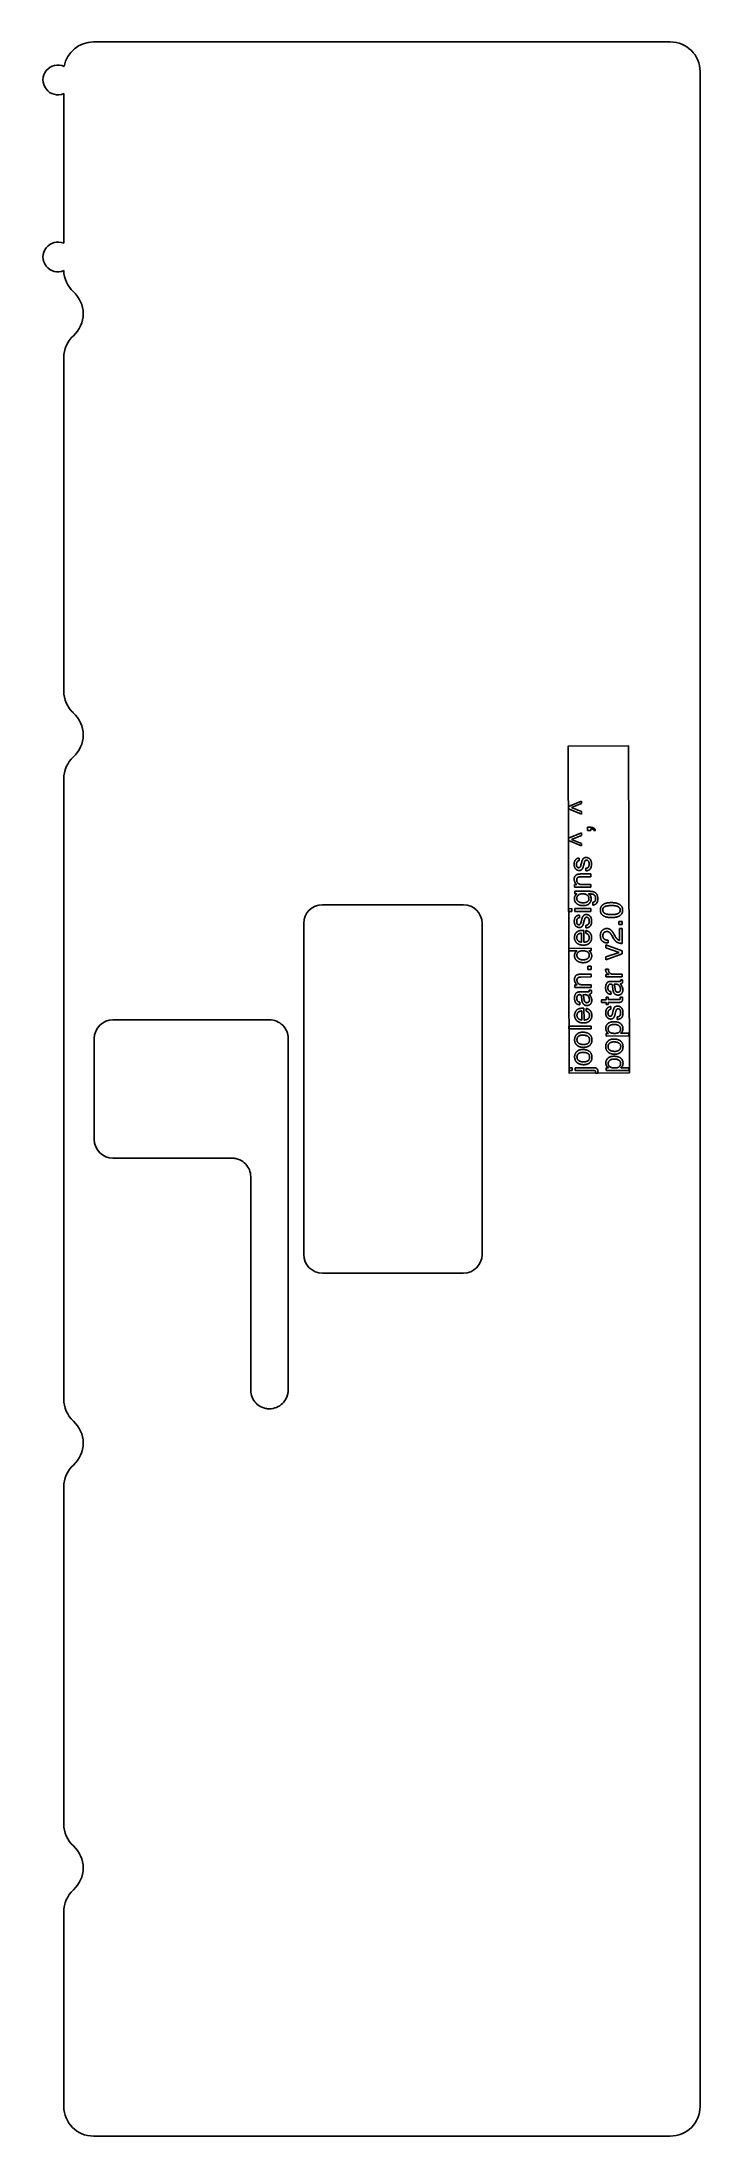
# Model space of a CAD drawing. Header units: millimetres. Extents: x 4 to 93, y 2 to 284.
import ezdxf

# ---------------------------------------------------------------- set-up
doc = ezdxf.new("R2010")
doc.units = ezdxf.units.MM
doc.layers.get('0').update_dxf_attribs({"linetype": 'CONTINUOUS'})

msp = doc.modelspace()

# ---------------------------------------------------------------- linework, layer by layer
for p, q in [((88.61, 283.71, 0), (11.07, 283.71, 0)), ((92.61, 6.01), (92.61, 279.71, 0)), ((7.07, 276.75, 0), (7.07, 256.62, 0)), ((7.07, 241.23, 0), (7.07, 196.4, 0)), ((7.07, 184.57, 0), (7.07, 101.14, 0)), ((74.91, 180.87), (76.67, 181.59)), ((74.91, 180.55), (74.91, 180.87)), ((76.67, 179.84), (74.91, 180.55)), ((76.67, 181.26), (75.32, 180.72)), ((75.32, 180.72), (76.67, 180.18)), ((76.67, 181.59), (76.67, 181.26)), ((76.67, 180.18), (76.67, 179.84)), ((77.47, 177.62), (77.47, 178.06)), ((77.47, 178.06), (77.88, 178.06)), ((77.91, 177.62), (77.47, 177.62)), ((77.91, 177.85), (77.91, 177.62)), ((78.53, 177.63), (78.34, 177.63)), ((74.92, 176.58), (76.68, 177.31)), ((74.92, 176.27), (74.92, 176.58)), ((76.68, 175.56), (74.92, 176.27)), ((76.68, 176.98), (75.33, 176.43)), ((75.33, 176.43), (76.68, 175.89)), ((76.68, 177.31), (76.68, 176.98)), ((76.68, 175.89), (76.68, 175.56)), ((76.37, 173.92), (76.37, 173.58)), ((76.6, 173.01), (76.66, 173.25)), ((77.02, 173.2), (76.94, 172.9)), ((77.24, 172.19), (77.24, 172.55)), ((75.75, 170), (75.75, 170.35)), ((75.75, 170.35), (76.06, 170.35)), ((77.93, 170), (75.75, 170)), ((75.77, 169.11), (75.77, 169.45)), ((75.77, 169.45), (77.76, 169.45)), ((76.05, 169.11), (75.77, 169.11)), ((76.53, 171.78), (77.93, 171.79)), ((77.93, 171.41), (76.55, 171.41)), ((76.79, 170.37), (77.93, 170.37)), ((77.93, 171.79), (77.93, 171.41)), ((77.93, 170.37), (77.93, 170)), ((41.85, 167.64, 0), (60.79, 167.64, 0)), ((74.94, 167.11), (75.36, 167.12)), ((74.94, 166.74), (74.94, 167.11)), ((75.36, 166.74), (74.94, 166.74)), ((75.36, 167.12), (75.36, 166.74)), ((75.77, 166.74), (75.76, 167.12)), ((75.76, 167.12), (77.94, 167.12)), ((77.94, 166.75), (75.77, 166.74)), ((76.39, 166.25), (76.39, 165.9)), ((77.94, 167.12), (77.94, 166.75)), ((78.21, 167.6), (78.21, 167.98)), ((39.33, 120.59, 0), (39.33, 165.14, 0)), ((63.31, 165.14, 0), (63.31, 120.59, 0)), ((76.63, 165.34), (76.68, 165.58)), ((76.69, 162.61), (76.68, 163.83)), ((77.04, 165.52), (76.96, 165.23)), ((76.97, 164.2), (76.98, 162.6)), ((77.26, 164.52), (77.26, 164.87)), ((77.26, 163.81), (77.26, 164.17)), ((80.97, 163.11), (80.74, 163.51)), ((81.03, 163.69), (81.18, 163.41)), ((81.68, 164.98), (81.68, 165.41)), ((81.68, 165.41), (82.13, 165.41)), ((82.13, 164.98), (81.68, 164.98)), ((81.79, 162.84), (81.78, 164.44)), ((81.78, 164.44), (82.13, 164.44)), ((82.13, 165.41), (82.13, 164.98)), ((82.13, 164.44), (82.14, 162.43)), ((74.95, 161.78), (77.96, 161.79)), ((74.95, 161.43), (74.95, 161.78)), ((76.05, 161.43), (74.95, 161.43)), ((77.96, 161.46), (77.65, 161.46)), ((77.96, 161.79), (77.96, 161.46)), ((79.95, 161.85), (79.95, 162.25)), ((79.95, 162.25), (82.14, 161.43)), ((81.73, 161.24), (79.95, 161.85)), ((79.95, 160.65), (81.73, 161.24)), ((79.96, 160.23), (79.95, 160.65)), ((82.14, 161.04), (79.96, 160.23)), ((80.25, 162.87), (80.25, 162.5)), ((82.14, 161.43), (82.14, 161.04)), ((76.56, 158.3), (77.96, 158.3)), ((77.97, 157.93), (76.59, 157.92)), ((77.52, 158.93), (77.52, 159.36)), ((77.52, 159.36), (77.96, 159.36)), ((77.96, 158.93), (77.52, 158.93)), ((77.96, 159.36), (77.96, 158.93)), ((77.96, 158.3), (77.97, 157.93)), ((79.92, 158.99), (80.31, 158.99)), ((79.96, 157.93), (79.96, 158.28)), ((79.96, 158.28), (80.34, 158.28)), ((82.15, 157.93), (79.96, 157.93)), ((80.89, 158.3), (82.15, 158.3)), ((82.15, 158.3), (82.15, 157.93)), ((75.78, 156.51), (75.78, 156.86)), ((75.78, 156.86), (76.09, 156.86)), ((77.97, 156.52), (75.78, 156.51)), ((76.34, 155.91), (77.6, 155.91)), ((76.72, 154.77), (76.65, 155.36)), ((76.82, 156.88), (77.97, 156.89)), ((77.16, 155.55), (76.86, 155.54)), ((76.97, 155.16), (77, 154.94)), ((77.71, 156.16), (77.98, 156.16)), ((77.97, 156.89), (77.97, 156.52)), ((79.97, 154.87), (79.97, 155.22)), ((79.97, 155.22), (80.27, 155.22)), ((80.27, 155.22), (80.27, 154.88)), ((80.51, 157.32), (81.77, 157.32)), ((80.63, 155.95), (80.64, 155.6)), ((80.9, 156.18), (80.83, 156.77)), ((81.33, 156.95), (81.04, 156.95)), ((81.15, 156.57), (81.18, 156.35)), ((81.87, 155.23), (82.16, 155.23)), ((81.89, 157.56), (82.16, 157.56)), ((13.69, 152.16, 0), (34.72, 152.16, 0)), ((76.46, 154.54), (76.46, 154.2)), ((76.71, 152.14), (76.71, 153.36)), ((77, 153.74), (77.01, 152.13)), ((77.29, 153.35), (77.29, 153.71)), ((79.36, 154.5), (79.36, 154.87)), ((79.36, 154.87), (79.97, 154.87)), ((79.97, 154.5), (79.36, 154.5)), ((79.97, 154.21), (79.97, 154.5)), ((80.27, 154.21), (79.97, 154.21)), ((80.27, 154.88), (81.7, 154.88)), ((81.72, 154.51), (80.27, 154.5)), ((80.27, 154.5), (80.27, 154.21)), ((80.6, 153.94), (80.6, 153.59)), ((80.84, 153.02), (80.9, 153.27)), ((81.25, 153.21), (81.18, 152.92)), ((81.48, 152.21), (81.48, 152.56)), ((11.17, 136.06, 0), (11.17, 149.66, 0)), ((37.24, 149.66, 0), (37.24, 102.34, 0)), ((74.98, 150.94), (74.98, 151.31)), ((74.98, 151.31), (77.98, 151.31)), ((77.98, 150.95), (74.98, 150.94)), ((77.98, 151.31), (77.98, 150.95)), ((79.99, 149.98), (79.99, 150.34)), ((79.99, 150.34), (80.28, 150.34)), ((83.04, 149.99), (79.99, 149.98)), ((81.92, 150.36), (83.04, 150.36)), ((83.04, 150.36), (83.04, 149.99)), ((75, 145.71), (75.42, 145.72)), ((75, 145.35), (75, 145.71)), ((75.42, 145.35), (75, 145.35)), ((75.42, 145.72), (75.42, 145.35)), ((75.82, 145.35), (75.82, 145.72)), ((75.82, 145.72), (78.32, 145.72)), ((78.28, 145.36), (75.82, 145.35)), ((78.87, 145.01), (78.55, 145.01)), ((80, 145.33), (80, 145.69)), ((80, 145.69), (80.29, 145.69)), ((83.05, 145.34), (80, 145.33)), ((81.94, 145.7), (83.05, 145.71)), ((83.05, 145.71), (83.05, 145.34)), ((29.68, 133.56, 0), (13.69, 133.56, 0)), ((32.2, 102.34, 0), (32.2, 131.06, 0)), ((60.79, 118.09, 0), (41.85, 118.09, 0)), ((7.07, 89.32, 0), (7.07, 44)), ((7.07, 32.18, 0), (7.07, 6.01)), ((11.07, 2.01), (88.61, 2.01))]:
    msp.add_line(p, q)
msp.add_lwpolyline([(83.12, 145.02), (83, 189), (74.88, 188.98), (75, 145)], close=True)
for centre, start, end in [((11.07, 279.71), 90, 169.9892), ((88.61, 279.71, 0), 0.0001, 90), ((11.07, 253.05, 0), 181.5169, 227.6317), ((5.68, 247.14, 0), -47.6315, 47.6317), ((11.07, 241.23, 0), 132.3685, 180.0001), ((11.07, 196.4, 0), 180.0001, 227.631), ((5.68, 190.48, 0), -47.6308, 47.631), ((11.07, 184.57, 0), 132.3692, 180.0001), ((11.07, 101.14, 0), 180.0001, 227.6313), ((5.68, 95.23, 0), -47.631, 47.6313), ((11.07, 89.32, 0), 132.369, 180.0001), ((5.68, 38.09, 0), -47.6305, 47.6307), ((11.07, 32.18, 0), 132.3695, 180.0001), ((11.07, 6.01), 180.0001, 270), ((88.61, 6.01), -90, 0.0001)]:
    msp.add_arc(centre, 4, start, end)
at = {"extrusion": (-1.0048e-09, -2.06069e-15, 1)}
msp.add_arc((11.07, 44, 0), 4, 180.0001, 227.6307, dxfattribs=at)
for centre, major_axis, ratio, start_param, end_param in [((6.28, 278.59, 0), (2, -0.01), 1, 1.141134, 5.123084), ((6.28, 254.78, 0), (-0.01, -2), 1, 2.745287, 6.694639), ((41.85, 165.14, 0), (-2.52, 0), 0.992757, 4.712396, 6.283192), ((60.79, 165.14, 0), (2.52, 0), 0.992757, 0.000007, 1.570803), ((13.69, 149.66, 0), (-2.52, 0), 0.992757, 4.712389, 6.283183), ((34.72, 149.66, 0), (2.52, 0), 0.992757, 6.283183, 7.853982), ((13.69, 136.06, 0), (-2.52, 0), 0.992757, 6.283183, 7.853979), ((41.85, 120.59, 0), (-2.52, 0), 0.992757, 0.000007, 1.570803), ((60.79, 120.59, 0), (2.52, 0), 0.992757, 4.712396, 6.283192)]:
    msp.add_ellipse(centre, major_axis=major_axis, ratio=ratio, start_param=start_param, end_param=end_param)
for points in [[(77.88, 178.06), (78.12, 178.06), (78.31, 177.96)], [(77.94, 177.85), (77.93, 177.85), (77.91, 177.85)], [(77.96, 177.85), (77.95, 177.85), (77.94, 177.85)], [(78.14, 177.82), (78.05, 177.85), (77.96, 177.85)], [(78.34, 177.63), (78.32, 177.77), (78.14, 177.82)], [(78.31, 177.96), (78.49, 177.87), (78.53, 177.63)], [(75.68, 173.08), (75.68, 173.57), (75.97, 173.79)], [(75.88, 172.47), (75.68, 172.7), (75.68, 173.08)], [(76.38, 172.25), (76.07, 172.25), (75.88, 172.47)], [(75.97, 173.79), (76.15, 173.93), (76.37, 173.92)], [(76.14, 173.49), (76, 173.36), (76, 173.05)], [(76, 173.05), (76, 172.84), (76.08, 172.73)], [(76.08, 172.73), (76.16, 172.63), (76.29, 172.63)], [(76.37, 173.58), (76.24, 173.57), (76.14, 173.49)], [(76.29, 172.63), (76.43, 172.63), (76.52, 172.77)], [(76.79, 172.49), (76.64, 172.25), (76.38, 172.25)], [(76.52, 172.77), (76.57, 172.85), (76.6, 173.01)], [(76.66, 173.25), (76.76, 173.65), (76.85, 173.78)], [(76.94, 172.9), (76.88, 172.62), (76.79, 172.49)], [(76.85, 173.78), (76.99, 174), (77.29, 174)], [(77.12, 173.51), (77.08, 173.43), (77.02, 173.2)], [(77.33, 173.64), (77.19, 173.64), (77.12, 173.51)], [(77.24, 172.55), (77.42, 172.56), (77.52, 172.64)], [(77.79, 172.41), (77.57, 172.21), (77.24, 172.19)], [(77.29, 174), (77.58, 174), (77.8, 173.78)], [(77.61, 173.48), (77.52, 173.64), (77.33, 173.64)], [(77.52, 172.64), (77.7, 172.78), (77.7, 173.12)], [(77.7, 173.12), (77.7, 173.33), (77.61, 173.48)], [(78.01, 173.1), (78.01, 172.62), (77.79, 172.41)], [(77.8, 173.78), (78.01, 173.56), (78.01, 173.1)], [(75.69, 171.06), (75.69, 171.53), (76.02, 171.69)], [(75.78, 170.68), (75.7, 170.85), (75.69, 171.06)], [(76.06, 170.35), (75.86, 170.5), (75.78, 170.68)], [(75.84, 168.89), (75.91, 169), (76.05, 169.11)], [(76.02, 171.69), (76.2, 171.78), (76.53, 171.78)], [(76.23, 171.35), (76.03, 171.25), (76.03, 170.99)], [(76.03, 170.99), (76.03, 170.86), (76.05, 170.78)], [(76.05, 170.78), (76.1, 170.63), (76.23, 170.51)], [(76.55, 171.41), (76.35, 171.41), (76.23, 171.35)], [(76.23, 170.51), (76.34, 170.42), (76.46, 170.39)], [(76.83, 169.11), (76.43, 169.11), (76.23, 168.94)], [(76.46, 170.39), (76.57, 170.37), (76.79, 170.37)], [(77.31, 169.02), (77.1, 169.11), (76.83, 169.11)], [(77.66, 168.46), (77.66, 168.86), (77.31, 169.02)], [(78.26, 169.03), (78.08, 169.1), (77.63, 169.1)], [(77.63, 169.1), (77.8, 168.99), (77.88, 168.83)], [(77.76, 169.45), (78.17, 169.45), (78.42, 169.33)], [(78.56, 168.47), (78.56, 168.9), (78.26, 169.03)], [(78.42, 169.33), (78.86, 169.1), (78.86, 168.47)], [(75.71, 168.44), (75.71, 168.7), (75.84, 168.89)], [(76.02, 167.8), (75.71, 168.06), (75.71, 168.44)], [(75.99, 166.12), (76.17, 166.25), (76.39, 166.25)], [(76.88, 167.53), (76.33, 167.53), (76.02, 167.8)], [(76.23, 168.94), (76.04, 168.77), (76.04, 168.51)], [(76.04, 168.51), (76.04, 168.12), (76.4, 167.98)], [(76.4, 167.98), (76.6, 167.91), (76.91, 167.91)], [(76.87, 166.11), (77.01, 166.33), (77.31, 166.33)], [(77.72, 167.8), (77.46, 167.53), (76.88, 167.53)], [(76.91, 167.91), (77.28, 167.91), (77.47, 168.06)], [(77.31, 166.33), (77.6, 166.33), (77.82, 166.11)], [(77.47, 168.06), (77.67, 168.21), (77.66, 168.46)], [(77.96, 168.42), (77.97, 168.07), (77.72, 167.8)], [(77.88, 168.83), (77.96, 168.68), (77.96, 168.42)], [(78.21, 167.98), (78.36, 168), (78.44, 168.08)], [(78.71, 167.87), (78.55, 167.63), (78.21, 167.6)], [(78.44, 168.08), (78.56, 168.21), (78.56, 168.47)], [(78.86, 168.47), (78.86, 168.11), (78.71, 167.87)], [(79.2, 166.91), (79.2, 167.48), (79.67, 167.73)], [(79.87, 166.04), (79.2, 166.28), (79.2, 166.91)], [(79.85, 167.41), (79.53, 167.29), (79.53, 166.94)], [(79.53, 166.94), (79.53, 166.61), (79.84, 166.46)], [(79.67, 167.73), (80.03, 167.93), (80.66, 167.93)], [(79.84, 166.46), (80.14, 166.31), (80.74, 166.31)], [(80.67, 167.54), (80.17, 167.54), (79.85, 167.41)], [(80.66, 167.93), (81.25, 167.93), (81.64, 167.76)], [(81.61, 167.37), (81.36, 167.54), (80.67, 167.54)], [(80.74, 166.31), (81.18, 166.31), (81.46, 166.41)], [(81.46, 166.41), (81.87, 166.56), (81.87, 166.91)], [(81.87, 166.91), (81.87, 167.2), (81.61, 167.37)], [(81.64, 167.76), (82.2, 167.5), (82.2, 166.92)], [(82.2, 166.92), (82.21, 166.39), (81.75, 166.13)], [(75.7, 165.4), (75.7, 165.9), (75.99, 166.12)], [(75.9, 164.8), (75.7, 165.03), (75.7, 165.4)], [(75.72, 163.24), (75.72, 163.47), (75.82, 163.69)], [(75.82, 163.69), (75.93, 163.91), (76.11, 164.02)], [(76.4, 164.58), (76.09, 164.58), (75.9, 164.8)], [(76.16, 165.82), (76.02, 165.69), (76.02, 165.38)], [(76.02, 165.38), (76.02, 165.17), (76.1, 165.06)], [(76.3, 163.72), (76.04, 163.57), (76.04, 163.22)], [(76.1, 165.06), (76.18, 164.95), (76.31, 164.95)], [(76.11, 164.02), (76.27, 164.13), (76.49, 164.17)], [(76.39, 165.9), (76.26, 165.89), (76.16, 165.82)], [(76.68, 163.83), (76.44, 163.8), (76.3, 163.72)], [(76.31, 164.95), (76.45, 164.95), (76.54, 165.1)], [(76.81, 164.82), (76.66, 164.58), (76.4, 164.58)], [(76.49, 164.17), (76.64, 164.2), (76.97, 164.2)], [(76.54, 165.1), (76.59, 165.18), (76.63, 165.34)], [(76.68, 165.58), (76.78, 165.98), (76.87, 166.11)], [(76.96, 165.23), (76.9, 164.95), (76.81, 164.82)], [(77.14, 165.84), (77.1, 165.76), (77.04, 165.52)], [(77.35, 165.96), (77.21, 165.96), (77.14, 165.84)], [(77.26, 164.87), (77.45, 164.89), (77.54, 164.97)], [(77.81, 164.74), (77.59, 164.54), (77.26, 164.52)], [(77.26, 164.17), (77.38, 164.16), (77.53, 164.08)], [(77.52, 163.67), (77.41, 163.77), (77.26, 163.81)], [(77.63, 165.81), (77.54, 165.96), (77.35, 165.96)], [(77.71, 163.22), (77.71, 163.5), (77.52, 163.67)], [(77.53, 164.08), (77.68, 164), (77.77, 163.9)], [(77.54, 164.97), (77.72, 165.11), (77.72, 165.45)], [(77.72, 165.45), (77.72, 165.65), (77.63, 165.81)], [(77.77, 163.9), (77.94, 163.73), (78, 163.49)], [(78.03, 165.43), (78.03, 164.94), (77.81, 164.74)], [(77.82, 166.11), (78.03, 165.89), (78.03, 165.43)], [(78, 163.49), (78.03, 163.35), (78.03, 163.19)], [(79.2, 163.48), (79.2, 163.98), (79.47, 164.21)], [(79.63, 162.64), (79.2, 162.87), (79.2, 163.48)], [(79.47, 164.21), (79.74, 164.45), (80.07, 164.45)], [(79.69, 163.89), (79.54, 163.73), (79.54, 163.48)], [(79.54, 163.48), (79.54, 163.1), (79.82, 162.96)], [(80.09, 164.04), (79.83, 164.04), (79.69, 163.89)], [(80.72, 165.92), (80.23, 165.91), (79.87, 166.04)], [(80.07, 164.45), (80.42, 164.45), (80.67, 164.2)], [(80.48, 163.87), (80.31, 164.04), (80.09, 164.04)], [(80.74, 163.51), (80.59, 163.77), (80.48, 163.87)], [(80.67, 164.2), (80.82, 164.06), (81.03, 163.69)], [(81.75, 166.13), (81.37, 165.92), (80.72, 165.92)], [(81.18, 163.41), (81.29, 163.21), (81.39, 163.1)], [(76.05, 162.49), (75.72, 162.78), (75.72, 163.24)], [(75.73, 160.79), (75.73, 161.04), (75.84, 161.21)], [(76.09, 160.09), (75.73, 160.33), (75.73, 160.79)], [(75.84, 161.21), (75.9, 161.31), (76.05, 161.43)], [(76.04, 163.22), (76.04, 162.96), (76.22, 162.79)], [(76.9, 162.21), (76.38, 162.21), (76.05, 162.49)], [(76.25, 161.28), (76.05, 161.11), (76.05, 160.86)], [(76.05, 160.86), (76.05, 160.58), (76.27, 160.41)], [(76.22, 162.79), (76.4, 162.62), (76.69, 162.61)], [(76.86, 161.45), (76.45, 161.45), (76.25, 161.28)], [(77.5, 161.28), (77.27, 161.45), (76.86, 161.45)], [(77.74, 162.49), (77.44, 162.21), (76.9, 162.21)], [(76.98, 162.6), (77.31, 162.61), (77.51, 162.76)], [(77.48, 160.39), (77.72, 160.54), (77.72, 160.86)], [(77.72, 160.86), (77.71, 161.12), (77.5, 161.28)], [(77.51, 162.76), (77.71, 162.91), (77.71, 163.22)], [(77.65, 161.46), (77.85, 161.33), (77.95, 161.15)], [(78.04, 160.75), (78.04, 160.39), (77.73, 160.12)], [(78.03, 163.19), (78.03, 162.78), (77.74, 162.49)], [(77.95, 161.15), (78.04, 160.98), (78.04, 160.75)], [(80.25, 162.5), (79.87, 162.5), (79.63, 162.64)], [(79.82, 162.96), (79.98, 162.88), (80.25, 162.87)], [(81.48, 162.58), (81.2, 162.72), (80.97, 163.11)], [(81.39, 163.1), (81.57, 162.89), (81.79, 162.84)], [(82.14, 162.43), (81.76, 162.45), (81.48, 162.58)], [(75.73, 157.58), (75.73, 158.04), (76.05, 158.21)], [(76.05, 158.21), (76.23, 158.3), (76.56, 158.3)], [(76.26, 157.86), (76.06, 157.76), (76.06, 157.51)], [(76.91, 159.85), (76.44, 159.85), (76.09, 160.09)], [(76.59, 157.92), (76.39, 157.92), (76.26, 157.86)], [(76.27, 160.41), (76.48, 160.23), (76.89, 160.24)], [(76.89, 160.24), (77.24, 160.24), (77.48, 160.39)], [(77.73, 160.12), (77.42, 159.85), (76.91, 159.85)], [(79.91, 158.91), (79.91, 158.93), (79.92, 158.99)], [(79.91, 158.87), (79.91, 158.88), (79.91, 158.91)], [(80.07, 158.49), (79.91, 158.65), (79.91, 158.87)], [(80.34, 158.28), (80.23, 158.32), (80.07, 158.49)], [(80.31, 158.99), (80.3, 158.96), (80.3, 158.93)], [(80.3, 158.93), (80.3, 158.91), (80.3, 158.87)], [(80.3, 158.87), (80.3, 158.59), (80.48, 158.45)], [(80.48, 158.45), (80.66, 158.3), (80.89, 158.3)], [(75.82, 157.19), (75.73, 157.36), (75.73, 157.58)], [(75.73, 155.04), (75.73, 155.43), (75.88, 155.67)], [(75.89, 154.46), (75.73, 154.71), (75.73, 155.04)], [(76.09, 156.86), (75.9, 157.02), (75.82, 157.19)], [(75.88, 155.67), (76.02, 155.91), (76.34, 155.91)], [(76.13, 155.42), (76.04, 155.29), (76.04, 155.04)], [(76.04, 155.04), (76.04, 154.75), (76.2, 154.63)], [(76.06, 157.51), (76.06, 157.38), (76.09, 157.29)], [(76.09, 157.29), (76.13, 157.14), (76.27, 157.03)], [(76.4, 155.55), (76.21, 155.55), (76.13, 155.42)], [(76.27, 157.03), (76.38, 156.94), (76.49, 156.91)], [(76.54, 155.53), (76.49, 155.55), (76.4, 155.55)], [(76.49, 156.91), (76.61, 156.88), (76.82, 156.88)], [(76.65, 155.36), (76.63, 155.49), (76.54, 155.53)], [(76.86, 155.54), (76.9, 155.48), (76.93, 155.37)], [(76.93, 155.37), (76.96, 155.27), (76.97, 155.16)], [(77, 154.94), (77.03, 154.74), (77.09, 154.64)], [(77.64, 155.24), (77.49, 155.55), (77.16, 155.55)], [(77.6, 155.91), (77.65, 155.91), (77.69, 155.94)], [(77.74, 154.86), (77.73, 155.06), (77.64, 155.24)], [(77.88, 155.63), (77.81, 155.58), (77.68, 155.57)], [(77.68, 155.57), (77.83, 155.45), (77.94, 155.24)], [(77.69, 155.94), (77.72, 155.96), (77.72, 156.04)], [(77.72, 156.09), (77.72, 156.12), (77.71, 156.16)], [(77.72, 156.04), (77.72, 156.06), (77.72, 156.09)], [(78.02, 155.91), (78.02, 155.72), (77.88, 155.63)], [(77.94, 155.24), (78.05, 155.03), (78.05, 154.78)], [(77.98, 156.16), (78.01, 156.07), (78.01, 156.03)], [(78.01, 156.03), (78.02, 155.98), (78.02, 155.91)], [(79.91, 156.45), (79.91, 156.84), (80.06, 157.08)], [(80.07, 155.86), (79.91, 156.12), (79.91, 156.45)], [(80.06, 157.08), (80.2, 157.32), (80.51, 157.32)], [(80.64, 155.6), (80.23, 155.61), (80.07, 155.86)], [(80.31, 156.82), (80.22, 156.69), (80.22, 156.44)], [(80.22, 156.44), (80.22, 156.15), (80.38, 156.03)], [(80.58, 156.96), (80.39, 156.96), (80.31, 156.82)], [(80.38, 156.03), (80.46, 155.97), (80.63, 155.95)], [(80.72, 156.94), (80.67, 156.96), (80.58, 156.96)], [(80.83, 156.77), (80.81, 156.89), (80.72, 156.94)], [(81.11, 155.68), (80.94, 155.87), (80.9, 156.18)], [(81.04, 156.95), (81.08, 156.88), (81.11, 156.78)], [(81.11, 156.78), (81.14, 156.67), (81.15, 156.57)], [(81.58, 155.49), (81.28, 155.49), (81.11, 155.68)], [(81.18, 156.35), (81.21, 156.15), (81.26, 156.05)], [(81.26, 156.05), (81.36, 155.88), (81.57, 155.88)], [(81.82, 156.65), (81.67, 156.95), (81.33, 156.95)], [(81.57, 155.88), (81.73, 155.88), (81.82, 155.99)], [(82.04, 155.69), (81.86, 155.49), (81.58, 155.49)], [(81.7, 154.88), (81.81, 154.88), (81.85, 154.96)], [(81.77, 157.32), (81.83, 157.32), (81.87, 157.34)], [(81.91, 156.27), (81.91, 156.46), (81.82, 156.65)], [(81.82, 155.99), (81.91, 156.11), (81.91, 156.27)], [(81.85, 154.96), (81.87, 155), (81.87, 155.1)], [(82.06, 157.04), (81.99, 156.99), (81.86, 156.97)], [(81.86, 156.97), (82.01, 156.86), (82.12, 156.65)], [(81.87, 157.34), (81.9, 157.37), (81.9, 157.44)], [(81.87, 155.16), (81.87, 155.19), (81.87, 155.23)], [(81.87, 155.1), (81.87, 155.13), (81.87, 155.16)], [(81.9, 157.5), (81.89, 157.53), (81.89, 157.56)], [(81.9, 157.44), (81.9, 157.47), (81.9, 157.5)], [(82.23, 156.19), (82.23, 155.88), (82.04, 155.69)], [(82.2, 157.31), (82.2, 157.12), (82.06, 157.04)], [(82.19, 154.95), (82.19, 154.69), (82.06, 154.6)], [(82.12, 156.65), (82.23, 156.44), (82.23, 156.19)], [(82.16, 157.56), (82.18, 157.48), (82.19, 157.43)], [(82.16, 155.23), (82.17, 155.17), (82.18, 155.1)], [(82.18, 155.1), (82.19, 155.03), (82.19, 154.95)], [(82.19, 157.43), (82.2, 157.39), (82.2, 157.31)], [(75.74, 152.77), (75.74, 153), (75.85, 153.22)], [(76.07, 152.02), (75.74, 152.31), (75.74, 152.77)], [(75.85, 153.22), (75.96, 153.44), (76.13, 153.56)], [(76.46, 154.2), (76.05, 154.21), (75.89, 154.46)], [(76.33, 153.25), (76.06, 153.1), (76.06, 152.75)], [(76.06, 152.75), (76.06, 152.5), (76.25, 152.32)], [(76.13, 153.56), (76.3, 153.67), (76.52, 153.7)], [(76.2, 154.63), (76.29, 154.56), (76.46, 154.54)], [(76.25, 152.32), (76.43, 152.15), (76.71, 152.14)], [(76.71, 153.36), (76.47, 153.34), (76.33, 153.25)], [(76.52, 153.7), (76.67, 153.74), (77, 153.74)], [(76.93, 154.28), (76.76, 154.47), (76.72, 154.77)], [(77.4, 154.09), (77.1, 154.09), (76.93, 154.28)], [(77.01, 152.13), (77.34, 152.15), (77.54, 152.29)], [(77.09, 154.64), (77.18, 154.47), (77.39, 154.47)], [(77.29, 153.71), (77.41, 153.69), (77.56, 153.61)], [(77.55, 153.21), (77.44, 153.31), (77.29, 153.35)], [(77.39, 154.47), (77.55, 154.47), (77.64, 154.59)], [(77.87, 154.28), (77.68, 154.09), (77.4, 154.09)], [(77.54, 152.29), (77.74, 152.44), (77.74, 152.75)], [(77.74, 152.75), (77.74, 153.04), (77.55, 153.21)], [(77.56, 153.61), (77.71, 153.53), (77.8, 153.43)], [(77.64, 154.59), (77.74, 154.71), (77.74, 154.86)], [(78.06, 152.72), (78.06, 152.31), (77.76, 152.03)], [(77.8, 153.43), (77.97, 153.27), (78.02, 153.02)], [(78.05, 154.78), (78.05, 154.48), (77.87, 154.28)], [(78.02, 153.02), (78.06, 152.89), (78.06, 152.72)], [(79.92, 153.09), (79.92, 153.58), (80.2, 153.8)], [(80.11, 152.49), (79.92, 152.71), (79.92, 153.09)], [(80.61, 152.27), (80.3, 152.27), (80.11, 152.49)], [(80.2, 153.8), (80.39, 153.94), (80.6, 153.94)], [(80.38, 153.5), (80.23, 153.37), (80.23, 153.06)], [(80.23, 153.06), (80.23, 152.85), (80.31, 152.75)], [(80.31, 152.75), (80.39, 152.64), (80.52, 152.64)], [(80.6, 153.59), (80.48, 153.58), (80.38, 153.5)], [(80.52, 152.64), (80.67, 152.64), (80.75, 152.78)], [(81.03, 152.5), (80.88, 152.27), (80.61, 152.27)], [(80.75, 152.78), (80.8, 152.86), (80.84, 153.02)], [(80.9, 153.27), (80.99, 153.66), (81.08, 153.8)], [(81.18, 152.92), (81.11, 152.64), (81.03, 152.5)], [(81.08, 153.8), (81.22, 154.01), (81.53, 154.01)], [(81.36, 153.52), (81.31, 153.44), (81.25, 153.21)], [(81.57, 153.65), (81.43, 153.65), (81.36, 153.52)], [(81.48, 152.56), (81.66, 152.58), (81.76, 152.65)], [(82.03, 152.43), (81.8, 152.22), (81.48, 152.21)], [(81.53, 154.01), (81.82, 154.01), (82.03, 153.79)], [(81.85, 153.5), (81.76, 153.65), (81.57, 153.65)], [(82.06, 154.6), (81.93, 154.51), (81.72, 154.51)], [(81.76, 152.65), (81.94, 152.79), (81.93, 153.14)], [(81.93, 153.14), (81.93, 153.34), (81.85, 153.5)], [(82.03, 153.79), (82.24, 153.57), (82.24, 153.12)], [(82.24, 153.12), (82.25, 152.63), (82.03, 152.43)], [(75.74, 149.49), (75.74, 149.91), (76.02, 150.2)], [(76.07, 148.74), (75.74, 149.01), (75.74, 149.49)], [(76.02, 150.2), (76.3, 150.49), (76.85, 150.5)], [(76.36, 150.01), (76.06, 149.86), (76.06, 149.48)], [(76.06, 149.48), (76.06, 149.14), (76.32, 148.99)], [(76.93, 151.74), (76.4, 151.74), (76.07, 152.02)], [(76.86, 150.11), (76.55, 150.11), (76.36, 150.01)], [(76.85, 150.5), (77.37, 150.5), (77.72, 150.24)], [(77.47, 149.98), (77.2, 150.11), (76.86, 150.11)], [(77.76, 152.03), (77.47, 151.74), (76.93, 151.74)], [(77.75, 149.48), (77.75, 149.84), (77.47, 149.98)], [(77.52, 148.99), (77.75, 149.14), (77.75, 149.48)], [(77.72, 150.24), (78.07, 149.98), (78.07, 149.44)], [(78.07, 149.44), (78.07, 148.99), (77.77, 148.73)], [(79.93, 151.02), (79.93, 151.39), (80.21, 151.65)], [(80.05, 150.58), (79.93, 150.77), (79.93, 151.02)], [(80.28, 150.34), (80.13, 150.45), (80.05, 150.58)], [(80.2, 149.28), (80.48, 149.58), (81.03, 149.58)], [(80.21, 151.65), (80.49, 151.91), (81.02, 151.91)], [(80.61, 151.46), (80.25, 151.32), (80.25, 150.94)], [(80.25, 150.94), (80.25, 150.55), (80.63, 150.41)], [(81.06, 151.54), (80.8, 151.54), (80.61, 151.46)], [(80.63, 150.41), (80.84, 150.34), (81.15, 150.34)], [(81.02, 151.91), (81.74, 151.91), (82.04, 151.54)], [(81.03, 149.58), (81.56, 149.58), (81.91, 149.32)], [(81.7, 151.37), (81.49, 151.54), (81.06, 151.54)], [(81.15, 150.34), (81.4, 150.34), (81.58, 150.42)], [(81.58, 150.42), (81.92, 150.56), (81.92, 150.94)], [(81.92, 150.94), (81.92, 151.2), (81.7, 151.37)], [(81.91, 149.32), (82.25, 149.07), (82.25, 148.53)], [(82.13, 150.58), (82.07, 150.48), (81.92, 150.36)], [(82.04, 151.54), (82.24, 151.31), (82.24, 150.99)], [(82.24, 150.99), (82.24, 150.74), (82.13, 150.58)], [(75.74, 147.16), (75.74, 147.58), (76.02, 147.88)], [(76.07, 146.41), (75.75, 146.69), (75.74, 147.16)], [(76.02, 147.88), (76.3, 148.17), (76.85, 148.17)], [(76.37, 147.69), (76.06, 147.53), (76.06, 147.15)], [(76.06, 147.15), (76.07, 146.81), (76.32, 146.66)], [(76.95, 148.46), (76.39, 148.46), (76.07, 148.74)], [(76.32, 148.99), (76.57, 148.84), (76.94, 148.84)], [(76.32, 146.66), (76.58, 146.51), (76.94, 146.51)], [(76.86, 147.79), (76.56, 147.79), (76.37, 147.69)], [(76.85, 148.17), (77.38, 148.17), (77.73, 147.92)], [(77.48, 147.65), (77.2, 147.79), (76.86, 147.79)], [(76.94, 148.84), (77.29, 148.84), (77.52, 148.99)], [(76.94, 146.51), (77.29, 146.51), (77.53, 146.66)], [(77.77, 148.73), (77.46, 148.46), (76.95, 148.46)], [(77.76, 147.15), (77.76, 147.52), (77.48, 147.65)], [(77.53, 146.66), (77.76, 146.82), (77.76, 147.15)], [(77.73, 147.92), (78.07, 147.66), (78.07, 147.12)], [(78.07, 147.12), (78.08, 146.67), (77.77, 146.4)], [(79.92, 148.57), (79.92, 148.99), (80.2, 149.28)], [(80.25, 147.82), (79.92, 148.1), (79.92, 148.57)], [(79.94, 146.37), (79.94, 146.74), (80.22, 147)], [(80.22, 147), (80.51, 147.26), (81.03, 147.26)], [(80.54, 149.09), (80.24, 148.94), (80.24, 148.56)], [(80.24, 148.56), (80.24, 148.22), (80.5, 148.07)], [(81.13, 147.54), (80.58, 147.54), (80.25, 147.82)], [(80.62, 146.81), (80.26, 146.66), (80.26, 146.28)], [(80.5, 148.07), (80.76, 147.92), (81.12, 147.92)], [(81.04, 149.19), (80.74, 149.19), (80.54, 149.09)], [(81.07, 146.88), (80.81, 146.88), (80.62, 146.81)], [(81.03, 147.26), (81.75, 147.26), (82.06, 146.89)], [(81.66, 149.06), (81.38, 149.2), (81.04, 149.19)], [(81.72, 146.71), (81.5, 146.89), (81.07, 146.88)], [(81.12, 147.92), (81.47, 147.92), (81.7, 148.07)], [(81.95, 147.81), (81.64, 147.54), (81.13, 147.54)], [(81.94, 148.56), (81.94, 148.93), (81.66, 149.06)], [(81.7, 148.07), (81.94, 148.23), (81.94, 148.56)], [(81.93, 146.29), (81.93, 146.55), (81.72, 146.71)], [(82.25, 148.53), (82.25, 148.07), (81.95, 147.81)], [(82.06, 146.89), (82.25, 146.65), (82.25, 146.34)], [(76.95, 146.13), (76.4, 146.13), (76.07, 146.41)], [(77.77, 146.4), (77.47, 146.13), (76.95, 146.13)], [(78.51, 145.31), (78.47, 145.36), (78.28, 145.36)], [(78.32, 145.72), (78.56, 145.72), (78.68, 145.65)], [(78.55, 145.01), (78.54, 145.26), (78.51, 145.31)], [(78.68, 145.65), (78.88, 145.52), (78.88, 145.16)], [(78.88, 145.1), (78.88, 145.07), (78.87, 145.01)], [(78.88, 145.16), (78.88, 145.13), (78.88, 145.1)], [(80.06, 145.93), (79.94, 146.12), (79.94, 146.37)], [(80.29, 145.69), (80.14, 145.8), (80.06, 145.93)], [(80.26, 146.28), (80.26, 145.9), (80.64, 145.76)], [(80.64, 145.76), (80.85, 145.69), (81.16, 145.69)], [(81.16, 145.69), (81.42, 145.69), (81.59, 145.76)], [(81.59, 145.76), (81.93, 145.91), (81.93, 146.29)], [(82.15, 145.92), (82.08, 145.83), (81.94, 145.7)], [(82.25, 146.34), (82.25, 146.09), (82.15, 145.92)]]:
    msp.add_open_spline(points, degree=2)
for points, knots in [([(29.68, 133.56, 0), (29.86, 133.56, 0), (30.04, 133.54, 0), (30.39, 133.46, 0), (30.56, 133.4, 0), (31.02, 133.2, 0), (31.28, 133.01, 0), (31.77, 132.51, 0), (31.93, 132.22, 0), (32.14, 131.68, 0), (32.2, 131.37, 0), (32.2, 131.06, 0)], [-0.3218019, -0.3218019, -0.3218019, -0.3218019, -0.2828064, -0.2828064, -0.2438349, -0.2438349, -0.1747999, -0.1747999, -0.0931729, -0.0931729, 0, 0, 0, 0]), ([(32.2, 102.34, 0), (32.2, 102.02, 0), (32.26, 101.7, 0), (32.51, 101.1, 0), (32.69, 100.83, 0), (33.14, 100.37, 0), (33.41, 100.18, 0), (33.87, 99.98, 0), (34.03, 99.93, 0), (34.37, 99.86, 0), (34.54, 99.84, 0), (34.72, 99.84, 0)], [0, 0, 0, 0, 0.0966762, 0.0966762, 0.1936988, 0.1936988, 0.2914589, 0.2914589, 0.3432651, 0.3432651, 0.3950856, 0.3950856, 0.3950856, 0.3950856]), ([(34.72, 99.84, 0), (35.05, 99.84, 0), (35.37, 99.91, 0), (35.98, 100.16, 0), (36.26, 100.34, 0), (36.72, 100.8, 0), (36.91, 101.07, 0), (37.1, 101.52, 0), (37.15, 101.68, 0), (37.22, 102.01, 0), (37.24, 102.18, 0), (37.24, 102.34, 0)], [0, 0, 0, 0, 0.0987549, 0.0987549, 0.1971828, 0.1971828, 0.2948805, 0.2948805, 0.3450398, 0.3450398, 0.3951896, 0.3951896, 0.3951896, 0.3951896])]:
    msp.add_open_spline(points, degree=3, knots=knots)

doc.saveas('drawing.dxf')
